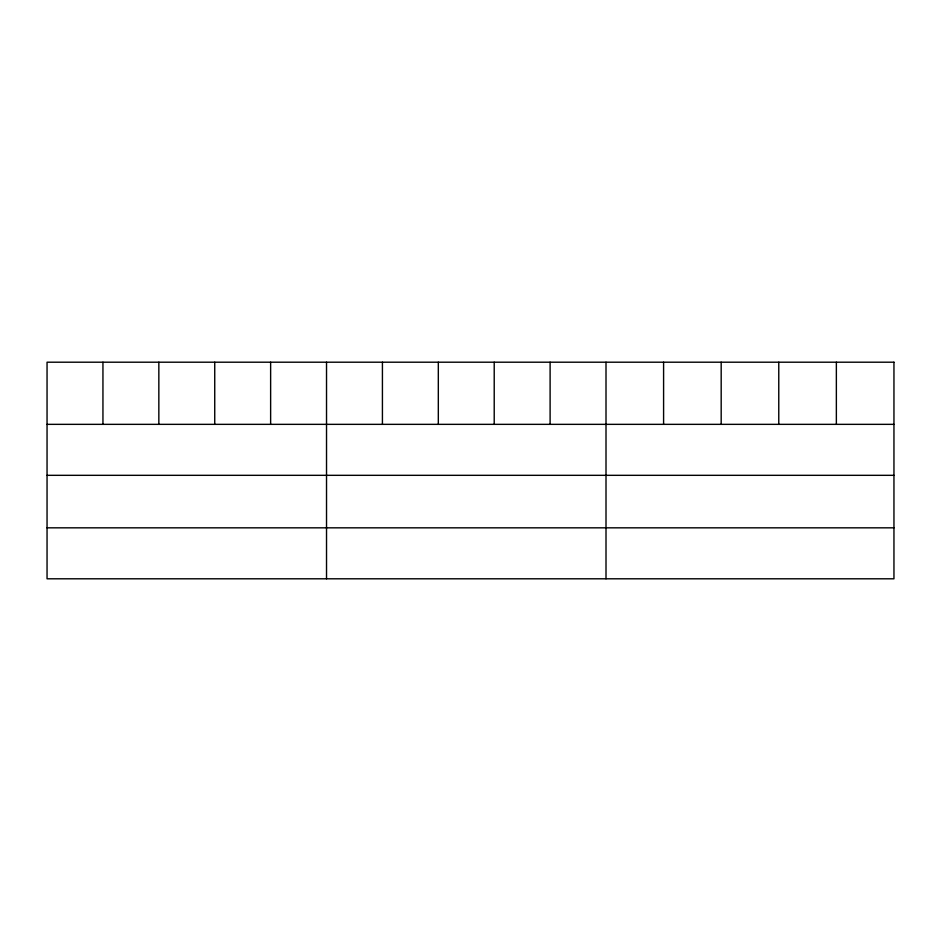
<?xml version="1.0" encoding="UTF-8"?>
<svg xmlns="http://www.w3.org/2000/svg" width="941" height="941" viewBox="0 0 941 941"><rect width="100%" height="100%" fill="white"/><g stroke="black" fill="none" stroke-linecap="round" stroke-linejoin="round"><path stroke-width="1.41" d="M47.05 424.344L893.95 424.344M47.05 475.323L893.95 475.323M47.05 527.83L893.95 527.83M836.361 362.203L836.361 424.344M778.772 362.203L778.772 424.344M721.182 362.203L721.182 424.344M663.593 362.203L663.593 424.344M606.004 362.203L606.004 578.797M550.109 362.203L550.109 424.344M494.213 362.203L494.213 424.344M438.318 362.203L438.318 424.344M382.422 362.203L382.422 424.344M326.527 362.203L326.527 578.797M270.632 362.203L270.632 424.344M214.736 362.203L214.736 424.344M158.841 362.203L158.841 424.344M102.945 362.203L102.945 424.344M893.95 362.203L47.05 362.203L47.05 578.797L893.95 578.797L893.95 362.203"/></g></svg>
